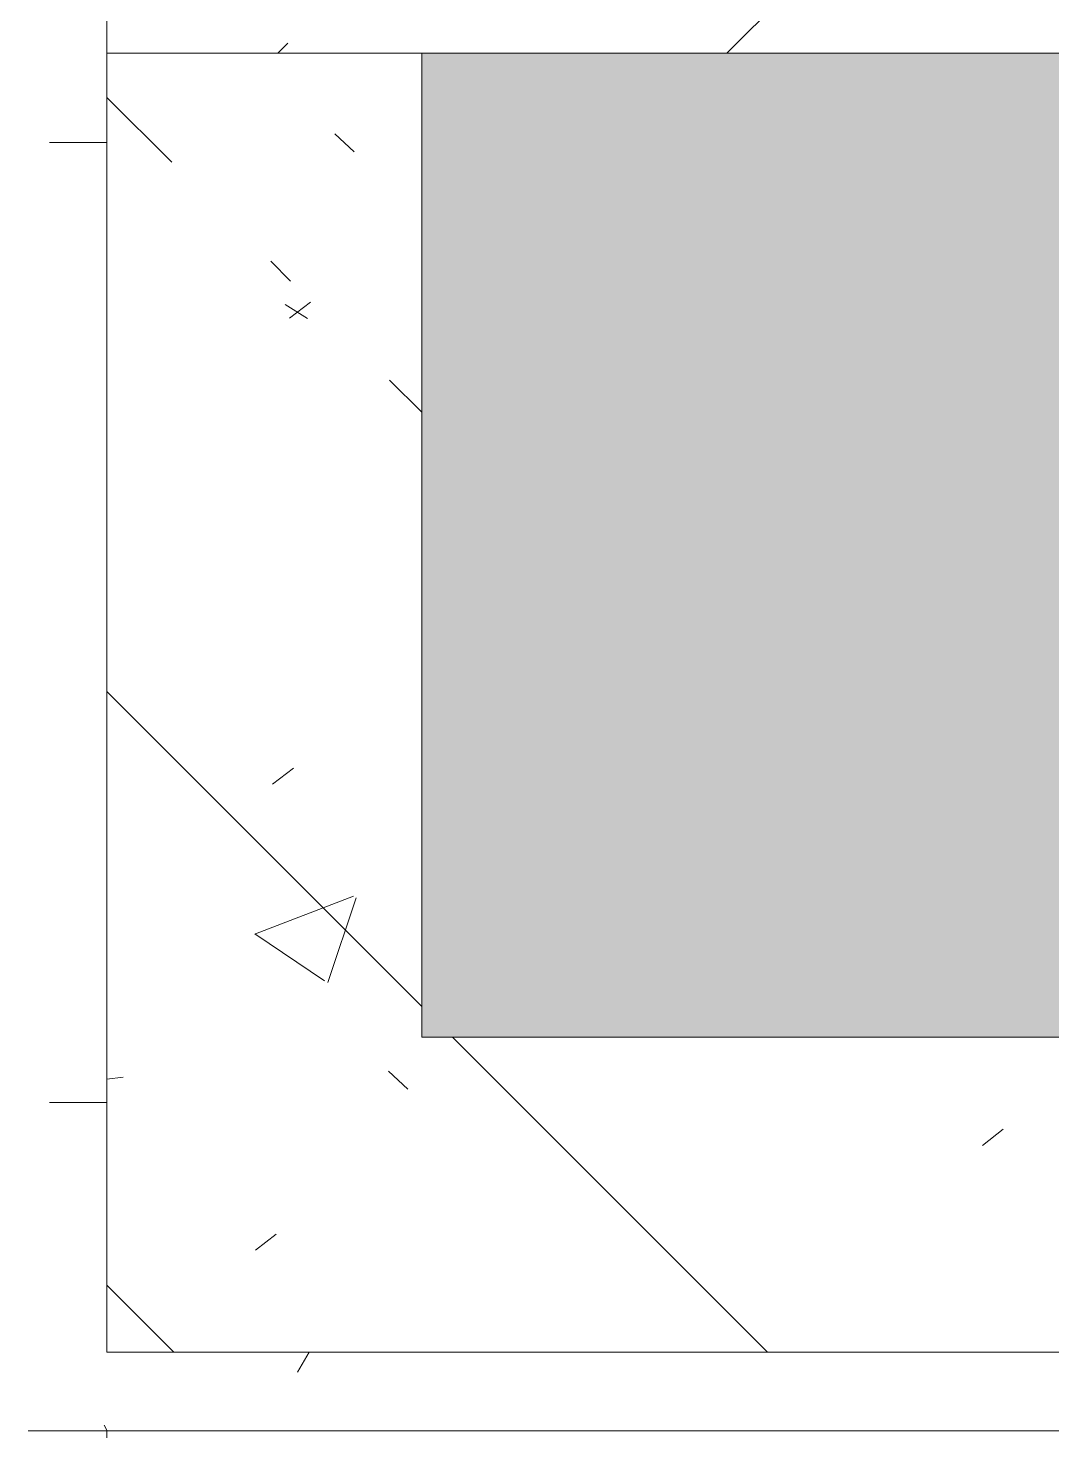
# Model space of a CAD drawing. Header units: millimetres. Extents: x -213547 to 415037, y -3642 to 106956.
# Drawn here: x 60954.7 to 61214.7, y 86236.1 to 86592.5 of the extents above; entities that cross this region are included whole.
import ezdxf

# ---------------------------------------------------------------- set-up
doc = ezdxf.new("R2010")
doc.units = ezdxf.units.MM
for name, color, linetype, lineweight in [('A-FLOR', 7, 'Continuous', 9), ('I-WALL', 7, 'Continuous', 5), ('S-COLS', 7, 'Continuous', 9), ('S-COLS-1', 7, 'Continuous', 5)]:
    doc.layers.add(name, color=color, linetype=linetype, lineweight=lineweight)
doc.layers.add('A-FLOR-1', color=7, linetype='Continuous', lineweight=9, true_color=0xeef6ff, transparency=0.5)
doc.layers.add('A-WALL-1', color=9, linetype='Continuous', lineweight=5, true_color=0x808080)
pattern_1 = [(135, (0, 0), (-150.8683, -150.8683), [213.36, -35.56, 7.112, -35.56]), (135, (0, 150.77), (-150.8683, -150.8683), []), (50, (0, 0), (255.0577, -22.3145), [26.67, -293.37]), (355, (0, 0), (-49.3404, 267.4791), [21.336, -234.696]), (100.451, (21.25, -1.86), (205.7195, 245.1636), [22.666, -249.326]), (46.184, (0, 71.12), (379.511, -58.86), [40.005, -440.055]), (96.636, (31.63, 66.2), (332.3634, 346.399), [33.999, -373.989]), (351.184, (0, 71.12), (332.3669, 346.3953), [32.004, -352.044]), (21, (35.56, 53.34), (212.2602, -143.1711), [26.67, -293.37]), (326, (35.56, 53.34), (86.5224, 257.8632), [21.336, -234.696]), (71.451, (53.25, 41.4), (298.784, 114.6901), [22.666, -249.326]), (37.5, (0, 0), (4.32385, 118.37751), [6.706, -225.146, 6.706, -231.546, -235.585]), (37.5, (0, 0), (4.32385, 118.37751), [-470.103, 6.706, -228.879]), (7.5, (0, 0), (93.54758, 140.2533), [6.706, -129.134, 6.706, -219.812, -89.789]), (7.5, (0, 0), (93.54758, 140.2533), [-362.356, 6.706, -83.083]), (327.5, (-79.3, 0), (189.82734, -8.02019), [6.706, -82.194, 6.706, -270.662, -368.046]), (327.5, (-79.3, 0), (189.82734, -8.02019), [-366.268, 6.706, -361.34]), (317.5, (-114.86, 0), (207.38114, 35.59764), [6.706, -108.864, 6.706, -177.495, -261.366]), (317.5, (-114.86, 0), (207.38114, 35.59764), [-299.771, 6.706, -254.66])]
pattern_2 = [(0, (0, 0), (243.84, 60.96), [20.117, -162.763, 20.117, -162.763, -975.36]), (0, (0, 0), (243.84, 60.96), [-365.76, 20.117, -345.643, 20.117, -162.763, -426.72]), (0, (0, 0), (243.84, 60.96), [-914.4, 20.117, -101.803, 20.117, -284.683]), (120, (91.44, 30.48), (-174.71291, 180.691634), [20.117, -162.763, 20.117, -162.763, -975.36]), (120, (91.44, 30.48), (-174.71291, 180.691634), [-365.76, 20.117, -345.643, 20.117, -162.763, -426.72]), (120, (91.44, 30.48), (-174.71291, 180.691634), [-914.4, 20.117, -101.803, 20.117, -284.683]), (240, (121.92, 152.4), (-69.12709, -241.651634), [20.117, -162.763, 20.117, -162.763, -975.36]), (240, (121.92, 152.4), (-69.12709, -241.651634), [-365.76, 20.117, -345.643, 20.117, -162.763, -426.72]), (240, (121.92, 152.4), (-69.12709, -241.651634), [-914.4, 20.117, -101.803, 20.117, -284.683])]

# ---------------------------------------------------------------- blocks, each defined once
blk = doc.blocks.new('BSC_Колонна _Прямоугольная - 500х500-V4-Объем проектирования 1 этажа')
at = {"layer": 'S-COLS-1'}
h = blk.add_hatch(dxfattribs=at)
h.set_pattern_fill('FP_8', color=256, style=0, pattern_type=2)
h.set_pattern_definition([(45, (-61160, -7650), (-114.04925, 114.04925), []), (45, (-61045.95, -7650), (-114.04925, 114.04925), [201.613, -40.323, 6.706, -33.617])])
h.paths.add_polyline_path([(-250, -250), (250, -250), (250, 250), (-250, 250), (-250, -237.4)])
for p, q in [((-250, 250), (-250, -250)), ((-250, -250), (250, -250))]:
    blk.add_line(p, q, dxfattribs=at)
blk = doc.blocks.new('1floor')
at = {"layer": 'A-FLOR-1'}
h = blk.add_hatch(color=256, dxfattribs=at)
h.paths.add_polyline_path([(60910, 400), (61410, 400), (61409.64, 405), (60910, 405)])
h.paths.add_polyline_path([(56410, 400), (56910, 400), (56910, 405), (56410, 405)])
h.paths.add_polyline_path([(43001.52, 400), (43410, 400), (43410, 406), (42985, 406), (42985, 400)])
h.paths.add_polyline_path([(52285.31, 400), (52410, 400), (52410, 405), (51946.54, 405), (51946.54, 400)])
h.paths.add_polyline_path([(80652.43, 4050), (80850, 4050), (80848.18, 4075), (80425, 4075), (80425, 4050)])
h.paths.add_polyline_path([(17060, 4590), (17060, 7300), (16910.05, 7300), (16910.05, 4590)])
h.paths.add_polyline_path([(16818.95, 4590), (16830.05, 4590), (16830.05, 4840), (16660, 4840), (16660, 4590), (16810.05, 4590)])
h.paths.add_polyline_path([(25560, 7070), (26080, 7070), (26080, 7300), (25560, 7300), (25560, 7270)])
h.paths.add_polyline_path([(61410, 7150), (61410, 7400), (60990, 7400), (60990, 7150)])
h.paths.add_polyline_path([(56410, 7150), (56830, 7150), (56830, 7400), (56410, 7400)])
h.paths.add_polyline_path([(52392.14, 7150), (52410, 7150), (52410, 7400), (51990, 7400), (51990, 7150)])
h.paths.add_polyline_path([(43392.14, 7150), (43410, 7150), (43410, 7400), (42990, 7400), (42990, 7150), (43001.52, 7150)])
h.paths.add_polyline_path([(12189.03, 7150), (12680, 7150), (12680, 7300), (12160, 7300), (12160, 7150)])
h.paths.add_polyline_path([(29210, 7190), (29409.74, 7190), (29409.74, 7300), (29210, 7300), (29210, 7280)])
h.paths.add_polyline_path([(7825.38, 7220), (8260, 7220), (8260, 7300), (7740, 7300), (7740, 7220)])
h.paths.add_polyline_path([(29628.74, 7279), (29628.74, 7280), (29622.51, 7279.31)])
h.paths.add_polyline_path([(80629.5, 10880), (80630, 10880), (80629, 10880)])
h.paths.add_polyline_path([(59140, 10980), (59140, 11120), (58339.24, 11120), (58339.24, 11100), (58440, 11100), (58440, 10980), (59115, 10980)])
h.paths.add_polyline_path([(58205, 10980), (58230, 10980), (58230, 11100), (58259.24, 11100), (58259.24, 11120), (57459.24, 11120), (57459.24, 11100), (57530, 11100), (57530, 10980), (58190, 10980)])
h.paths.add_polyline_path([(57310, 10980), (57310, 11100), (57379.24, 11100), (57379.24, 11120), (56579.24, 11120), (56579.24, 11100), (56610, 11100), (56610, 10980), (57285, 10980)])
h.paths.add_polyline_path([(56400, 10980), (56400, 11100), (56499.24, 11100), (56499.24, 11120), (55700, 11120), (55700, 10980), (56375, 10980)])
h.paths.add_polyline_path([(6240, 11120), (6239, 11120), (6240, 11100)])
h.paths.add_polyline_path([(63260, 11100), (64380, 11100), (64380, 11120), (63260, 11120)])
h.paths.add_polyline_path([(62600.63, 11100), (63180, 11100), (63180, 11120), (62160, 11120), (62160, 11100), (62559.99, 11100)])
h.paths.add_polyline_path([(65695.22, 11100), (66560, 11100), (66560, 11120), (64460, 11120), (64460, 11100), (64560, 11100)])
h.paths.add_polyline_path([(55306.31, 11100), (55500, 11100.5), (55500, 11120), (54360, 11120), (54360, 11100), (55167.93, 11100)])
h.paths.add_polyline_path([(53510, 11100), (54160, 11100), (54160, 11120), (53510, 11120)])
h.paths.add_polyline_path([(51910, 11100), (53310, 11100), (53310, 11120), (51910, 11120)])
h.paths.add_polyline_path([(45920, 11700), (45930, 11700), (45930, 11783), (45910, 11783), (45910, 11700)])
h.paths.add_polyline_path([(48140, 11700), (48160, 11700), (48159.18, 11783), (48140, 11783), (48140, 11740)])
h.paths.add_polyline_path([(45530, 11700), (45830, 11700), (45830, 12300), (45530, 12300), (45530, 12007.78)])
h.paths.add_polyline_path([(48159.18, 11800), (48160, 11800), (48159.18, 11840), (48150, 11840), (48150, 11800)])
h.paths.add_polyline_path([(45910, 11800), (45920, 11800), (45920, 11840), (45910, 11840)])
h.paths.add_polyline_path([(54150, 11900), (54160, 11900), (54160, 11921), (54150, 11920)])
h.paths.add_polyline_path([(52263.87, 11920), (52263.87, 12225), (51785, 12225), (51785, 11920)])
h.paths.add_polyline_path([(26410, 15200), (26410, 17830), (26390, 17829.5), (26390, 15220), (25810, 15220), (25810, 15200), (26390, 15200)])
h.paths.add_polyline_path([(48417.07, 17270), (48710, 17270), (48710, 17304.78), (48660, 17342.23), (48596.81, 17373.55), (48543.81, 17390.64), (48476.36, 17399.65), (48405.77, 17395.88), (48342.06, 17381.23), (48279.52, 17354.41), (48214.85, 17309.27), (48210, 17304.62), (48210, 17270), (48222.77, 17270)])
h.paths.add_polyline_path([(6760, 17850), (6780, 17850), (6780, 18450), (6760, 18450), (6760, 18012.41)])
h.paths.add_polyline_path([(26390, 18470), (26410, 18470.5), (26410, 20500), (25810, 20500), (25810, 19200), (26390, 19200), (26390, 18470.5)])
h.paths.add_polyline_path([(78699.81, 18579), (78699.81, 18580), (78690.06, 18579.49)])
h.paths.add_polyline_path([(48427.76, 22546.15), (48417.07, 22547.87), (48427.69, 22546.16)])
h.paths.add_polyline_path([(48482.42, 22620.66), (48549.59, 22630.71), (48613.9, 22652.56), (48674.95, 22686.86), (48710, 22715.52), (48710, 22730), (48210, 22730), (48210, 22715.68), (48227.96, 22699.07), (48285.24, 22662.57), (48353.17, 22635.77), (48417.07, 22622.65), (48447.95, 22621.71)])
h.paths.add_polyline_path([(66160, 24780), (66660, 24780), (66660, 24830), (66160, 24830)])
h.paths.add_polyline_path([(14118.63, 24880), (14310, 24880), (14310, 26300), (13910.26, 26300), (13910.26, 24880), (13936.05, 24880)])
h.paths.add_polyline_path([(66759.49, 24950), (66760, 24950), (66760, 24970), (66160, 24970), (66160, 24950), (66726.76, 24950)])
h.paths.add_polyline_path([(77150, 26380), (77150, 26600), (76750, 26600), (76750, 26380), (77130, 26380)])
h.paths.add_polyline_path([(70310, 26400), (70735, 26400), (70735, 26600), (70310, 26600), (70310, 26492.26)])
at = {"layer": 'I-WALL'}
h = blk.add_hatch(dxfattribs=at)
h.set_pattern_fill('FP_191', color=256, style=0, pattern_type=2)
h.set_pattern_definition(pattern_2)
h.paths.add_polyline_path([(60890, 7070), (60910, 7070), (60910, 7680), (60890, 7680), (60890, 7070.31)])
h = blk.add_hatch(dxfattribs=at)
h.set_pattern_fill('FP_41', color=256, style=0, pattern_type=2)
h.set_pattern_definition(pattern_1)
h.paths.add_polyline_path([(60910, 7070), (60990, 7070), (60990, 7400), (60910, 7400)])
h = blk.add_hatch(dxfattribs=at)
h.set_pattern_fill('FP_41', color=256, style=0, pattern_type=2)
h.set_pattern_definition(pattern_1)
h.paths.add_polyline_path([(61630, 7070), (62110, 7070), (62110, 7150), (60990, 7150), (60990, 7070), (61610, 7070)])
h = blk.add_hatch(dxfattribs=at)
h.set_pattern_fill('FP_191', color=256, style=0, pattern_type=2)
h.set_pattern_definition(pattern_2)
h.paths.add_polyline_path([(61630, 7050), (62190, 7050), (62190, 7070), (60890, 7070), (60890, 7050), (61610, 7050)])
at = {"layer": 'A-FLOR'}
for p, q in [((60990, 7400), (61410, 7400)), ((60890, 7050), (62210, 7050)), ((60910, 500), (60910, 7050))]:
    blk.add_line(p, q, dxfattribs=at)
at = {"layer": 'A-WALL-1'}
for p, q in [((60910, 7400), (60910, 7070)), ((60990, 7150), (60990, 7400)), ((62110, 7150), (60990, 7150)), ((60910, 7070), (62190, 7070))]:
    blk.add_line(p, q, dxfattribs=at)
at = {"layer": 'S-COLS'}
blk.add_blockref('BSC_Колонна _Прямоугольная - 500х500-V4-Объем проектирования 1 этажа', (61160, 7650), dxfattribs=at)

msp = doc.modelspace()

# ---------------------------------------------------------------- block references
msp.add_blockref('1floor', (64.7, 79186.05))

doc.saveas('drawing.dxf')
